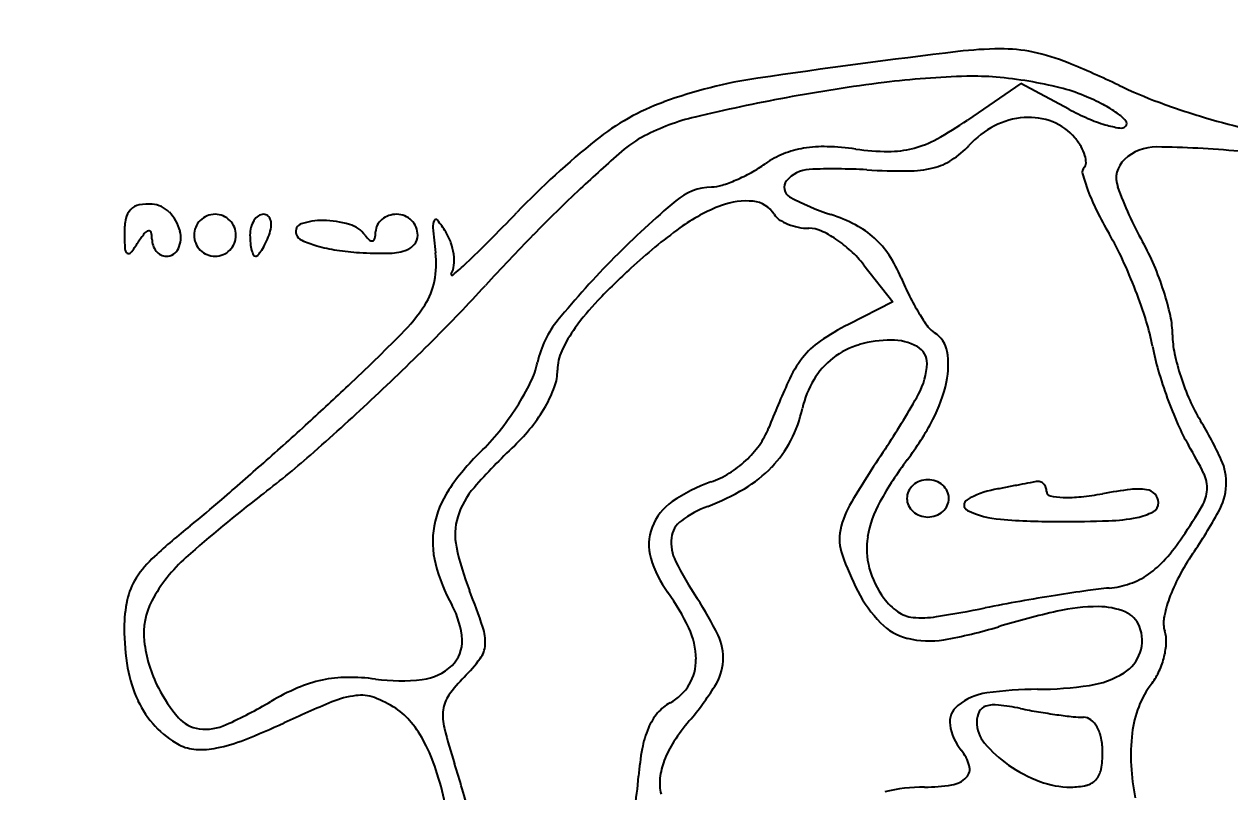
# Model space of a CAD drawing. Header units: millimetres. Extents: x 56222 to 3066687, y -650199 to -121287.
# Drawn here: x 135228.32 to 135233.98, y -182834.35 to -182830.75 of the extents above; entities that cross this region are included whole.
import ezdxf

# ---------------------------------------------------------------- set-up
doc = ezdxf.new("R2010")
doc.units = ezdxf.units.MM
doc.header["$MEASUREMENT"] = 0

msp = doc.modelspace()

# ---------------------------------------------------------------- linework, layer by layer
for p, q in [((135233.0002, -182831.0253), (135232.7493, -182831.1982)), ((135233.2254, -182831.1466), (135233.0002, -182831.0253)), ((135232.2637, -182831.8785), (135232.3994, -182832.051)), ((135232.3994, -182832.051), (135232.1914, -182832.1573))]:
    msp.add_line(p, q)
for centre, radius, start, end in [((135236.6707, -182864.277), 33.6354, 96.77042, 98.38475), ((135232.9225, -182832.7052), 1.8419, 90.6154, 96.7705), ((135232.9104, -182831.5807), 0.7173, 78.1691, 90.6155), ((135232.8632, -182831.8063), 0.9478, 67.7487, 78.1691), ((135231.4616, -182835.232), 4.6492, 64.5441, 67.7488), ((135232.093, -182833.2201), 2.243, 98.3847, 110.0423), ((135232.8463, -182834.9044), 3.9134, 91.4603, 97.1536), ((135232.778, -182832.2256), 1.2337, 85.0688, 91.4602), ((135232.7131, -182832.9782), 1.9891, 80.5998, 85.0688), ((135233.3603, -182838.9995), 8.0406, 97.1536, 100.47583), ((135232.7284, -182832.8857), 1.8953, 76.077, 80.5998), ((135232.996, -182831.8062), 0.7831, 67.3235, 76.077), ((135234.4491, -182828.9561), 2.3016, 244.5441, 249.6644), ((135231.7113, -182832.1736), 1.129, 110.0423, 128.7066), ((135233.4034, -182839.2326), 8.2776, 100.47583, 103.50111), ((135232.8388, -182832.1824), 1.1908, 62.6439, 67.3236), ((135234.8912, -182827.7634), 3.5735, 249.6644, 253.3468), ((135233.7838, -182830.1096), 1.1778, 241.696, 246.5287), ((135233.1453, -182831.59), 0.5239, 53.9993, 62.6438), ((135233.2978, -182831.3801), 0.2645, 42.2389, 53.9994), ((135231.7161, -182832.2054), 1.0507, 103.5012, 117.3444), ((135231.8016, -182829.8232), 1.67, 298.8444, 304.5755), ((135233.067, -182831.5974), 0.4182, 117.1345, 137.8553), ((135233.0418, -182831.5483), 0.3631, 94.0955, 117.1345), ((135233.0381, -182831.4962), 0.3108, 68.9209, 94.0956), ((135233.0583, -182831.4438), 0.2546, 39.6901, 68.921), ((135233.5969, -182830.5401), 0.7084, 246.5287, 253.6007), ((135233.5509, -182830.6964), 0.5456, 253.6007, 260.7798), ((135233.469, -182831.2013), 0.0341, 260.7798, 314.9999), ((135233.4813, -182831.2135), 0.0167, 314.9999, 42.2388), ((135234.8448, -182827.9183), 3.4118, 253.3468, 257.0783), ((135231.484, -182831.7566), 0.5454, 117.3443, 131.1376), ((135232.3719, -182830.8586), 0.488, 284.5196, 298.8444), ((135233.0182, -182831.477), 0.3068, 30.2857, 39.6902), ((135233.3953, -182834.2752), 3.822, 128.7066, 136.2339), ((135235.754, -182836.6448), 7.036, 131.13755, 133.2611), ((135232.052, -182831.7679), 0.4435, 99.2291, 111.9375), ((135232.0746, -182831.9069), 0.5843, 88.352, 99.2291), ((135232.0552, -182832.5815), 1.2592, 82.2263, 88.3521), ((135232.3919, -182830.1149), 1.2303, 262.2263, 269.3326), ((135232.3827, -182830.9005), 0.4446, 269.3326, 284.5196), ((135232.4558, -182831.0443), 0.406, 303.0172, 317.8553), ((135233.1137, -182831.4213), 0.1962, 17.1409, 30.2857), ((135233.6351, -182831.5416), 0.2175, 89.3509, 133.202), ((135233.5835, -182836.093), 4.7692, 84.692, 89.3508), ((135231.3792, -182830.801), 0.7349, 298.9897, 305.0085), ((135232.0459, -182831.7528), 0.4272, 111.9375, 125.0085), ((135232.5239, -182831.1491), 0.2811, 283.4705, 303.0172), ((135233.2751, -182831.3987), 0.0315, 315.0001, 0.5599), ((135233.1839, -182831.3996), 0.1227, 0.56, 17.1408), ((135233.5691, -182831.4713), 0.1211, 133.202, 199.466), ((135231.3383, -182830.7271), 0.8194, 293.4423, 298.9898), ((135232.0133, -182831.575), 0.1454, 92.5403, 141.0115), ((135232.1239, -182834.0669), 2.6398, 86.6626, 92.5403), ((135232.4579, -182828.339), 3.0978, 266.6626, 270.2167), ((135232.4676, -182830.9141), 0.5227, 270.2167, 283.4705), ((135233.3186, -182831.4422), 0.03, 135, 195.5882), ((135234.1837, -182831.2009), 0.9282, 195.5883, 200.671), ((135231.557, -182831.7839), 0.2718, 91.7022, 130.2961), ((135231.5436, -182831.3342), 0.178, 271.7022, 287.7191), ((135231.3814, -182830.8267), 0.7109, 287.719, 293.4424), ((135231.9386, -182831.5145), 0.0493, 141.0114, 241.3773), ((135235.0063, -182830.9633), 1.6455, 199.466, 209.3374), ((135236.1118, -182837.0251), 7.5581, 133.26107, 135.60645), ((135232.4724, -182830.5363), 1.1637, 241.3774, 251.7356), ((135234.2986, -182831.1575), 1.051, 200.671, 206.3879), ((135228.8838, -182831.6785), 0.0864, 135.748, 167.82), ((135228.8769, -182831.6718), 0.0768, 101.1698, 135.7479), ((135228.9058, -182831.8179), 0.2258, 85.6923, 101.1697), ((135228.9133, -182831.718), 0.1255, 44.1616, 85.6922), ((135228.8587, -182831.771), 0.2017, 15.027, 44.1616), ((135222.456, -182823.7972), 11.3257, 315.26998, 316.23392), ((135234.3394, -182835.0652), 4.5741, 130.2961, 135.2276), ((135231.8853, -182832.3708), 0.8246, 110.5877, 126.0574), ((135231.7119, -182831.9093), 0.3315, 84.3634, 110.5877), ((135231.7317, -182831.7087), 0.13, 31.7174, 84.3634), ((135235.0134, -182830.8029), 1.8489, 206.3879, 210.1331), ((135229.0963, -182831.7244), 0.3038, 167.82, 180.401), ((135229.2185, -182831.7394), 0.0991, 135, 157.376), ((135229.2185, -182831.7394), 0.0991, 112.624, 135), ((135229.218, -182831.738), 0.0976, 90.0001, 112.6241), ((135229.218, -182831.738), 0.0976, 67.3759, 89.9999), ((135229.2174, -182831.7394), 0.0991, 45, 67.376), ((135229.2174, -182831.7394), 0.0991, 22.624, 45), ((135229.4916, -182831.728), 0.1082, 147.1479, 165.6439), ((135229.4648, -182831.7107), 0.0763, 124.7237, 147.148), ((135229.4455, -182831.6829), 0.0425, 90, 124.7237), ((135229.4455, -182831.6719), 0.0315, 48.1784, 90), ((135229.4383, -182831.6801), 0.0424, 14.6819, 48.1785), ((135229.4016, -182831.6897), 0.0804, 351.8129, 14.682), ((135229.6349, -182831.7214), 0.038, 108.8821, 198.3693), ((135229.7198, -182831.9698), 0.3005, 89.043, 108.8821), ((135229.7168, -182832.1504), 0.4811, 74.0936, 89.0431), ((135229.8108, -182831.8207), 0.1384, 36.3042, 74.0936), ((135230.0566, -182831.7318), 0.0873, 129.5196, 152.2083), ((135230.0658, -182831.743), 0.1018, 108.694, 129.5196), ((135230.0709, -182831.7579), 0.1175, 90, 108.6939), ((135230.0709, -182831.7388), 0.0984, 67.5512, 90), ((135230.0706, -182831.7394), 0.099, 45.2174, 67.5513), ((135230.0711, -182831.7389), 0.0984, 22.8008, 45.2174), ((135230.302, -182831.6969), 0.0619, 154.0671, 185.3407), ((135230.2548, -182831.6739), 0.00936, 37.8559, 154.067), ((135229.7253, -182832.0854), 0.6799, 32.2187, 37.8559), ((135231.9119, -182831.5974), 0.0818, 211.7175, 236.443), ((135231.9907, -182831.4787), 0.2243, 236.4429, 248.0909), ((135232.0077, -182831.4364), 0.2698, 248.0909, 258.8694), ((135231.8613, -182832.388), 0.7863, 62.5223, 71.7356), ((135230.4847, -182831.7146), 1.6922, 180.401, 182.9973), ((135229.3536, -182832.0925), 0.5912, 142.2811, 147.1274), ((135228.9137, -182831.7522), 0.035, 104.2457, 142.281), ((135228.9076, -182831.7282), 0.0102, 15.9721, 104.2458), ((135228.8082, -182831.7566), 0.1135, 0.7018, 15.9719), ((135228.9385, -182831.7496), 0.119, 334.4393, 15.0269), ((135229.2172, -182831.7388), 0.0976, 157.3759, 179.9999), ((135229.2172, -182831.7388), 0.0976, 180.0001, 202.6241), ((135229.2187, -182831.7388), 0.0976, 0.0001, 22.6241), ((135229.2187, -182831.7388), 0.0976, 337.3759, 359.9999), ((135229.5337, -182831.7388), 0.1518, 165.644, 180), ((135229.7637, -182831.7388), 0.3817, 180, 185.6707), ((135229.0221, -182831.5664), 0.4811, 334.1118, 339.0064), ((135229.3083, -182831.6763), 0.1746, 339.0063, 351.8128), ((135229.6441, -182831.7184), 0.0477, 198.3693, 245.8095), ((135230.0517, -182831.6437), 0.1607, 216.3042, 227.2218), ((135229.8052, -182831.7204), 0.1662, 348.6352, 359.2982), ((135230.0404, -182831.7232), 0.0689, 152.2084, 179.2981), ((135230.1003, -182831.7381), 0.069, 319.5234, 360), ((135230.0731, -182831.7381), 0.0962, 0, 22.8006), ((135235.3132, -182831.2284), 5.0949, 185.3407, 186.6791), ((135230.0858, -182831.8583), 0.2538, 19.6041, 32.2187), ((135237.3911, -182838.2775), 9.3484, 135.60633, 137.60613), ((135232.921, -182833.7933), 2.5841, 126.0574, 132.6609), ((135232.0055, -182831.4475), 0.2585, 258.8695, 270), ((135232.0055, -182831.8446), 0.1386, 65.896, 89.9999), ((135231.8681, -182832.1517), 0.4751, 56.263, 65.8959), ((135232.0255, -182832.0722), 0.4303, 48.0549, 62.5224), ((135232.1423, -182832.4694), 1.4708, 24.7621, 30.1332), ((135228.2694, -182831.3918), 0.6997, 322.2445, 327.1274), ((135229.0237, -182831.754), 0.1021, 180.7019, 198.6173), ((135229.008, -182831.7593), 0.0854, 198.6174, 219.0852), ((135228.9883, -182831.7735), 0.0638, 269.9999, 334.4393), ((135229.2185, -182831.7383), 0.0991, 202.624, 225), ((135229.2174, -182831.7383), 0.0991, 315, 337.376), ((135229.5884, -182831.7562), 0.2056, 185.6708, 194.6819), ((135229.1846, -182831.6453), 0.3005, 327.148, 334.1118), ((135229.8497, -182831.2608), 0.5494, 245.8096, 253.7338), ((135229.8997, -182831.0892), 0.7281, 253.7339, 261.2842), ((135229.953, -182831.7504), 0.0153, 227.2217, 288.4349), ((135229.9529, -182831.75), 0.0157, 288.435, 348.6353), ((135230.0834, -182831.7236), 0.0912, 286.694, 319.5233), ((135230.0673, -182831.8648), 0.2734, 7.6741, 19.6042), ((135227.7836, -182829.0748), 3.8267, 313.105, 315.27), ((135231.8121, -182832.2355), 0.5758, 47.2788, 56.263), ((135232.0398, -182832.0564), 0.409, 33.1523, 48.055), ((135232.6119, -182832.3091), 1.1013, 22.9955, 29.3374), ((135228.8204, -182831.8018), 0.0257, 182.9973, 235.0639), ((135228.8128, -182831.8127), 0.0124, 235.0638, 322.2444), ((135228.9967, -182831.7684), 0.0709, 219.0852, 241.7971), ((135228.9883, -182831.7841), 0.0531, 241.7969, 270), ((135229.2185, -182831.7383), 0.0991, 225, 247.376), ((135229.218, -182831.7396), 0.0976, 247.3759, 269.9999), ((135229.218, -182831.7396), 0.0976, 270.0001, 292.6241), ((135229.2174, -182831.7383), 0.0991, 292.624, 315), ((135229.5144, -182831.7756), 0.129, 194.6819, 205.3831), ((135229.4078, -182831.8262), 0.011, 205.383, 270), ((135229.4078, -182831.8213), 0.0159, 270, 320.1159), ((135229.2398, -182831.6809), 0.2348, 320.1158, 327.1479), ((135229.9603, -182830.6938), 1.1281, 261.2842, 266.7229), ((135230.0081, -182829.8591), 1.9642, 266.7228, 270.6288), ((135230.0265, -182831.5339), 0.2893, 270.6288, 286.6941), ((135229.8192, -182831.8718), 0.4366, 349.1802, 6.6791), ((135230.1088, -182831.8592), 0.2316, 354.8249, 7.6741), ((135234.0413, -182834.7695), 4.1542, 135.2277, 140.6853), ((135231.8181, -182832.229), 0.5669, 38.1886, 47.2787), ((135231.8341, -182832.1907), 0.6547, 22.6765, 33.1522), ((135231.2411, -182832.8851), 2.4633, 21.1119, 24.7622), ((135230.2414, -182831.8713), 0.0984, 330.4703, 354.8249), ((135229.4679, -182830.8744), 1.3618, 309.4833, 313.1051), ((135233.5055, -182834.4276), 3.4466, 132.6608, 136.2768), ((135232.3002, -182832.4413), 1.4398, 17.8081, 22.9955), ((135229.9405, -182831.895), 0.3132, 326.731, 349.1803), ((135230.331, -182831.922), 0.00451, 150.4701, 309.4832), ((135233.6863, -182831.4168), 1.3527, 202.6765, 206.7081), ((135224.7675, -182826.7531), 7.7444, 314.96581, 317.60611), ((135233.488, -182831.5166), 1.1307, 206.7081, 211.3198), ((135231.3318, -182832.8501), 2.3661, 17.4279, 21.1119), ((135232.4335, -182832.3985), 1.2998, 12.4894, 17.808), ((135229.4801, -182831.5929), 0.8638, 315.1476, 326.731), ((135231.8699, -182832.8633), 1.1834, 136.2768, 144.3022), ((135231.1896, -182832.4342), 0.4682, 140.6853, 167.8691), ((135233.3537, -182831.5983), 0.9735, 211.3198, 215.836), ((135232.6425, -182832.4387), 0.9923, 10.3763, 17.4279), ((135233.2956, -182832.2076), 0.4168, 0.0748, 12.4894), ((135231.4499, -182832.5616), 0.6663, 144.3023, 155.0966), ((135232.756, -182833.2614), 1.2401, 117.0834, 124.2678), ((135232.6537, -182832.1038), 0.1101, 215.836, 238.2826), ((135232.5286, -182832.3063), 0.1279, 9.6507, 58.2826), ((135222.1767, -182824.3271), 11.1658, 313.36698, 315.1477), ((135221.4235, -182823.4051), 12.4764, 313.1187, 314.96587), ((135232.259, -182832.532), 0.3574, 124.2679, 142.4066), ((135232.3494, -182832.6157), 0.3786, 106.4581, 127.5849), ((135232.3918, -182832.7593), 0.5284, 90, 106.458), ((135232.3918, -182832.4889), 0.258, 61.6135, 90), ((135234.1294, -182832.2065), 0.417, 180.0748, 192.1667), ((135231.0424, -182832.3724), 0.2171, 155.0966, 180), ((135232.4733, -182832.3382), 0.0867, 357.903, 61.6135), ((135232.2845, -182832.3478), 0.3755, 347.8386, 9.6507), ((135234.7476, -182832.0532), 1.1478, 190.3762, 196.2312), ((135234.7923, -182832.0636), 1.0951, 192.1667, 198.0476), ((135230.3412, -182832.2518), 0.3995, 333.6324, 347.869), ((135232.4215, -182832.6571), 0.5625, 142.4067, 155.7913), ((135232.339, -182832.6022), 0.3616, 127.5849, 149.2801), ((135232.2392, -182832.3296), 0.3209, 331.1097, 357.9029), ((135230.5956, -182832.3724), 0.2298, 340.0709, 0), ((135232.4173, -182832.6487), 0.4527, 149.2801, 167.6124), ((135235.6356, -182831.7947), 2.0726, 196.2311, 199.9928), ((135234.8751, -182832.0366), 1.1822, 198.0476, 203.8044), ((135219.8233, -182821.8355), 14.5931, 312.35588, 313.36703), ((135229.6112, -182831.8899), 1.2143, 327.4168, 333.6323), ((135230.252, -182832.2478), 0.5953, 330.2795, 340.0709), ((135236.6412, -182834.5542), 5.189, 155.7913, 158.4046), ((135231.9674, -182832.2794), 0.6999, 332.3294, 347.8386), ((135221.8474, -182823.8579), 11.8562, 311.25411, 313.11871), ((135229.4994, -182830.8177), 3.4502, 326.4173, 331.1097), ((135235.5938, -182831.8099), 2.0281, 199.9928, 203.7738), ((135234.5446, -182832.1824), 0.8209, 203.8044, 211.3707), ((135229.494, -182831.8151), 1.3533, 321.3834, 327.4169), ((135230.1217, -182832.1734), 0.7453, 321.4046, 330.2794), ((135231.369, -182832.4184), 0.6206, 332.7874, 347.6125), ((135215.8389, -182817.4654), 20.507, 311.57237, 312.35595), ((135230.0148, -182832.0881), 0.8821, 313.5833, 321.4046), ((135231.4672, -182832.5062), 0.3755, 324.5275, 338.4045), ((135231.3841, -182831.9736), 1.3585, 322.8875, 332.3293), ((135234.5898, -182832.2522), 0.9311, 203.7738, 210.5412), ((135232.3169, -182833.5406), 1.7882, 24.7139, 31.3707), ((135229.7281, -182832.002), 1.0538, 314.105, 321.3835), ((135231.4532, -182832.4618), 0.5259, 316.0019, 332.7874), ((135231.2112, -182833.5322), 1.0772, 134.105, 146.3147), ((135232.7113, -182834.9214), 3.0292, 133.5833, 138.756), ((135231.3794, -182832.4436), 0.4834, 313.0433, 324.5274), ((135238.876, -182837.0435), 7.8051, 146.41737, 148.72929), ((135232.1397, -182833.6977), 1.9137, 25.9726, 30.5412), ((135216.8824, -182818.6418), 18.9344, 310.78029, 311.57235), ((135226.6906, -182829.3797), 4.5113, 307.4182, 311.2541), ((135231.3694, -182832.4329), 0.498, 301.726, 313.0432), ((135233.7982, -182833.8001), 1.6687, 142.8875, 150.9871), ((135233.7104, -182832.8992), 0.2541, 356.6284, 24.7139), ((135231.4021, -182832.4858), 0.4359, 289.2186, 301.726), ((135231.3881, -182832.3989), 0.6164, 300.6754, 316.0019), ((135233.7271, -182832.9245), 0.148, 356.2503, 25.9726), ((135230.7167, -182833.1725), 0.3765, 138.756, 162.7852), ((135231.7933, -182833.608), 0.7526, 109.2187, 124.7464), ((135231.1356, -182831.9732), 1.1113, 290.8168, 300.6754), ((135232.5541, -182832.9797), 0.0897, 131.6334, 154.4987), ((135232.5605, -182832.9868), 0.0992, 110.0359, 131.6336), ((135232.564, -182832.9967), 0.1097, 89.9999, 110.0357), ((135232.564, -182832.9967), 0.1097, 69.9643, 90.0001), ((135232.5676, -182832.9868), 0.0992, 48.3664, 69.9641), ((135232.574, -182832.9797), 0.0897, 25.5013, 48.3666), ((135232.9536, -182833.3378), 0.412, 100.9021, 119.9402), ((135241.922, -182879.9004), 47.8304, 100.82883, 100.90217), ((135241.0321, -182875.2477), 43.0934, 100.74965, 100.82895), ((135240.3327, -182871.5634), 39.3432, 100.67523, 100.74971), ((135233.8285, -182837.0594), 4.2316, 100.2914, 100.6751), ((135233.0798, -182832.9358), 0.0406, 73.5361, 100.2913), ((135233.0803, -182832.934), 0.0387, 45.7923, 73.5364), ((135233.0763, -182832.9381), 0.0444, 20.2197, 45.7921), ((135233.061, -182832.9438), 0.0608, 0, 20.2198), ((135233.7961, -182835.2052), 2.2899, 97.036, 100.3628), ((135233.5486, -182833.2005), 0.27, 80.9897, 97.036), ((135233.5799, -182833.0031), 0.0702, 43.5776, 80.9897), ((135233.6755, -182832.8972), 0.2891, 330.9331, 356.6284), ((135233.1421, -182837.8123), 6.1062, 127.41822, 131.68283), ((135225.442, -182828.5651), 5.8295, 308.87506, 310.78022), ((135230.6909, -182833.1854), 0.4519, 146.3146, 169.6776), ((135231.5141, -182833.2055), 0.2627, 124.7464, 158.7805), ((135232.5431, -182832.9745), 0.0775, 154.4987, 180.0001), ((135232.5431, -182832.9745), 0.0775, 179.9999, 205.5012), ((135232.5849, -182832.9745), 0.0775, 359.9999, 25.5013), ((135232.5849, -182832.9745), 0.0775, 334.4988, 0.0001), ((135232.7622, -182833.0055), 0.0285, 119.9403, 244.2193), ((135233.1412, -182832.9438), 0.0195, 180, 259.1337), ((135233.2121, -182832.5747), 0.3953, 259.1335, 268.0774), ((135233.2198, -182832.3433), 0.6268, 268.0774, 275.832), ((135233.1529, -182831.6879), 1.2857, 275.832, 280.3628), ((135233.5893, -182832.9942), 0.0573, 360, 43.5775), ((135233.704, -182832.923), 0.1711, 329.5022, 356.2502), ((135231.7165, -182833.501), 0.5232, 110.8167, 126.2899), ((135232.5526, -182833.2032), 0.4069, 148.7293, 168.5642), ((135232.7893, -182833.2406), 0.5151, 150.9872, 170.4322), ((135232.5541, -182832.9692), 0.0897, 205.5013, 228.3666), ((135232.5605, -182832.9621), 0.0992, 228.3665, 249.9642), ((135232.5676, -182832.9621), 0.0992, 290.0358, 311.6335), ((135232.574, -182832.9692), 0.0897, 311.6334, 334.4987), ((135232.9377, -182832.6421), 0.432, 244.2193, 265.5756), ((135233.4966, -182832.8106), 0.2584, 281.0399, 298.8687), ((135233.5979, -182832.9942), 0.0487, 298.8686, 359.9999), ((135231.344, -182831.5329), 2.91, 326.1112, 329.5022), ((135231.6685, -182831.7816), 2.5853, 325.8032, 330.9331), ((135231.2637, -182835.7864), 3.4463, 128.875, 132.5311), ((135230.6249, -182833.1441), 0.2804, 162.7852, 192.0963), ((135231.4756, -182833.1729), 0.1161, 126.2898, 173.5272), ((135232.564, -182832.9523), 0.1097, 249.9642, 270), ((135232.564, -182832.9523), 0.1097, 270, 290.0358), ((135233.1873, -182829.4159), 3.6679, 265.5757, 270), ((135233.1873, -182826.9984), 6.0854, 270.00001, 272.11761), ((135233.3802, -182832.2136), 0.8667, 272.1176, 281.04), ((135230.6535, -182833.1786), 0.4139, 169.6775, 194.3315), ((135231.4782, -182833.1915), 0.2242, 158.7805, 196.3926), ((135231.5543, -182833.1819), 0.1953, 173.5271, 206.8218), ((135232.3705, -182833.1664), 0.2211, 168.5642, 199.1084), ((135232.6128, -182833.2109), 0.3361, 170.4322, 195.6322), ((135232.9469, -182832.6095), 0.9792, 318.447, 326.1112), ((135231.6301, -182832.9286), 1.3084, 192.0963, 201.4455), ((135229.2889, -182833.6337), 0.525, 132.531, 147.2075), ((135229.5697, -182833.8003), 0.7342, 131.6828, 151.9669), ((135231.7615, -182833.1082), 0.5195, 196.3925, 216.4767), ((135232.924, -182832.4893), 1.7302, 206.8218, 213.5154), ((135233.3909, -182832.8129), 1.3009, 199.1084, 207.3444), ((135233.3387, -182832.9569), 0.4556, 304.8652, 318.447), ((135234.741, -182833.8694), 1.1294, 145.8032, 152.0828), ((135231.0529, -182833.0765), 0.8262, 194.3314, 209.0319), ((135232.7143, -182833.1825), 0.4415, 195.6323, 216.1749), ((135229.1058, -182833.5157), 0.3071, 147.2075, 167.9102), ((135233.3806, -182832.9968), 0.4004, 274.9109, 289.2546), ((135233.3947, -182833.0372), 0.3577, 289.2547, 304.8651), ((135234.4545, -182833.7176), 0.8052, 152.0828, 160.1749), ((135226.7681, -182834.8385), 3.9152, 18.7614, 21.4455), ((135230.5865, -182833.9769), 0.9417, 24.7448, 36.4767), ((135232.7945, -182833.1213), 0.6296, 207.3443, 224.0305), ((135232.5867, -182833.2757), 0.2835, 216.1749, 234.5958), ((135234.7254, -182843.1955), 9.8895, 99.08518, 100.07181), ((135234.5588, -182842.1538), 8.8347, 98.09788, 99.08519), ((135233.5706, -182835.2085), 1.8194, 94.911, 98.0978), ((135229.4219, -182833.5835), 0.6304, 167.9102, 180), ((135229.2093, -182833.6084), 0.3259, 151.9669, 186.3342), ((135229.9988, -182833.6616), 0.3795, 3.5561, 29.0318), ((135230.2909, -182834.2331), 1.428, 25.571, 33.5155), ((135231.5052, -182826.7518), 6.8666, 279.20853, 281.15448), ((135234.5238, -182842.0609), 8.7372, 100.07178, 101.15443), ((135233.3644, -182834.3608), 0.8778, 90.036, 102.693), ((135233.3641, -182833.8172), 0.3342, 67.9227, 90.036), ((135234.2584, -182833.6469), 0.5967, 160.1749, 169.2179), ((135232.5084, -182833.386), 0.1482, 234.5958, 264.5155), ((135232.5353, -182833.1058), 0.4297, 264.5154, 279.2086), ((135234.0288, -182837.3107), 3.9015, 102.6929, 106.8751), ((135233.4439, -182833.6203), 0.1217, 20.9936, 67.9226), ((135233.7976, -182833.5592), 0.1276, 169.2178, 197.6088), ((135229.8893, -182833.5835), 1.0978, 180.0001, 189.8299), ((135230.2727, -182833.648), 0.2139, 356.4764, 18.7614), ((135231.1065, -182833.7373), 0.3692, 1.1375, 24.7448), ((135232.5326, -182833.3745), 0.2653, 224.0305, 255.848), ((135232.2724, -182831.5206), 2.149, 279.8187, 286.875), ((135233.3885, -182833.6416), 0.1811, 341.6258, 20.9936), ((135233.5283, -182833.6446), 0.1549, 357.4282, 17.6088), ((135229.5109, -182833.575), 0.6294, 186.3342, 207.3444), ((135230.2228, -182833.6477), 0.155, 313.9155, 3.5561), ((135230.3642, -182833.6537), 0.1223, 323.362, 356.4765), ((135231.3582, -182833.7224), 0.2448, 356.2874, 25.5711), ((135232.5686, -182833.2318), 0.4124, 255.8481, 279.8186), ((135233.3425, -182833.6363), 0.3408, 346.2375, 357.4281), ((135233.3924, -182833.6428), 0.177, 301.5889, 341.6258), ((135233.3047, -182833.627), 0.3798, 335.5421, 346.2376), ((135229.402, -182833.6679), 0.6032, 189.8299, 205.2198), ((135230.1628, -182833.5854), 0.2415, 276.5711, 313.9154), ((135229.83, -182833.2564), 0.788, 315, 323.3619), ((135231.2524, -182833.7344), 0.2232, 329.1484, 1.1374), ((135231.3521, -182833.722), 0.251, 327.4898, 356.2874), ((135229.849, -182834.4299), 0.6155, 102.0741, 113.347), ((135229.8431, -182834.4024), 0.5875, 90.492, 102.074), ((135229.8462, -182834.7569), 0.942, 82.3606, 90.4921), ((135230.0891, -182832.9456), 0.8855, 262.3606, 276.571), ((135230.8662, -182834.2925), 0.6773, 135, 144.4338), ((135233.2587, -182833.4254), 0.4323, 278.5379, 301.589), ((135233.3738, -182833.6585), 0.3039, 322.9005, 335.5421), ((135229.6055, -182833.5261), 0.7358, 207.3443, 220.5593), ((135230.0495, -182834.8944), 1.1215, 113.347, 120.5412), ((135231.2442, -182833.7294), 0.2328, 298.155, 329.1484), ((135230.2737, -182833.0348), 1.5297, 319.9213, 327.4898), ((135232.8812, -182834.169), 0.2838, 98.1727, 128.5406), ((135233.0788, -182835.5451), 1.6739, 90, 98.1727), ((135233.0788, -182832.2275), 1.6436, 270, 278.5379), ((135233.9966, -182834.1294), 0.4769, 142.9006, 173.6958), ((135229.2814, -182833.7247), 0.4699, 205.2197, 222.935), ((135228.3567, -182832.0253), 2.2097, 294.4384, 300.5412), ((135232.3644, -182840.1922), 6.7791, 112.53503, 114.59899), ((135229.9358, -182834.3393), 0.4424, 97.4018, 112.535), ((135229.9027, -182834.0839), 0.1849, 70.0874, 97.4017), ((135229.8009, -182834.365), 0.4838, 56.7662, 70.0873), ((135230.4351, -182833.9843), 0.1474, 144.4337, 173.686), ((135231.4481, -182834.1106), 0.1995, 118.1549, 139.9837), ((135232.7665, -182834.025), 0.0997, 128.5405, 188.3388), ((135232.8512, -182833.9998), 0.0518, 106.7966, 152.5507), ((135232.8781, -182834.089), 0.145, 83.4074, 106.7967), ((135232.748, -182835.2147), 1.2782, 78.6901, 83.4074), ((135229.1621, -182833.9055), 0.1522, 220.5592, 263.039), ((135229.8901, -182834.2288), 0.321, 39.0693, 56.7661), ((135230.531, -182833.9949), 0.2439, 173.6861, 194.3874), ((135231.5111, -182834.1634), 0.2816, 139.9836, 156.8403), ((135232.8963, -182834.0232), 0.1027, 152.5508, 180.0001), ((135233.5639, -182831.1353), 2.882, 258.69, 260.4107), ((135233.5786, -182831.0482), 2.9703, 260.4107, 262.0929), ((135233.5326, -182831.3793), 2.6361, 262.0928, 263.7569), ((135233.2939, -182833.5613), 0.4411, 263.757, 270), ((135233.2939, -182834.0606), 0.0583, 52.2646, 90), ((135229.2527, -182833.7514), 0.4308, 222.935, 241.845), ((135229.1725, -182833.8205), 0.2379, 263.0389, 294.4384), ((135227.9533, -182830.557), 3.8178, 291.5506, 294.599), ((135229.7033, -182834.3804), 0.5615, 27.4269, 39.0693), ((135233.1429, -182833.3249), 2.9404, 194.3875, 197.7304), ((135231.6693, -182834.2311), 0.4537, 156.8403, 169.7002), ((135232.2045, -182834.6594), 0.9937, 139.9213, 146.8842), ((135232.9031, -182834.005), 0.2377, 188.339, 219.6901), ((135232.9509, -182834.0232), 0.1572, 180, 219.9033), ((135233.2622, -182834.1016), 0.1102, 28.8109, 52.2646), ((135233.1996, -182834.1361), 0.1816, 11.1032, 28.8108), ((135229.0639, -182833.3692), 0.7942, 281.7829, 291.5505), ((135229.4618, -182834.5058), 0.8337, 18.0019, 27.427), ((135231.7729, -182834.3779), 0.4784, 146.8843, 158.9143), ((135233.0453, -182834.1664), 0.3388, 360, 11.1032), ((135234.475, -182834.1823), 0.9582, 173.6958, 191.9719), ((135229.1408, -182833.9604), 0.1937, 241.8451, 266.4734), ((135229.1514, -182833.7888), 0.3656, 266.4734, 281.783), ((135232.426, -182834.3686), 1.2229, 169.7001, 175.8355), ((135232.5667, -182834.2842), 0.1994, 15.8569, 39.6902), ((135233.2702, -182833.7562), 0.5734, 219.9033, 235.1458), ((135232.9314, -182834.1664), 0.4528, 349.6908, 0), ((135225.7421, -182835.6911), 4.8295, 16.2645, 17.7304), ((135231.6336, -182834.3242), 0.3291, 158.9144, 173.6717), ((135232.7039, -182834.2452), 0.0568, 315.3641, 15.8569), ((135233.3242, -182833.6787), 0.6679, 235.1458, 249.4673), ((135228.5223, -182834.811), 1.8215, 12.7478, 18.0018), ((135229.8466, -182834.1808), 1.3634, 349.0933, 355.8355), ((135231.5186, -182834.3114), 0.2134, 173.6717, 194.0893), ((135232.6564, -182834.1983), 0.1235, 279.0869, 315.364), ((135233.2802, -182834.2298), 0.0983, 317.6666, 349.6909), ((135224.0826, -182836.1752), 6.5582, 15.09914, 16.26453), ((135232.5488, -182835.1201), 0.7897, 90, 103.7174), ((135232.5488, -182833.5254), 0.805, 270, 279.0869), ((135233.2347, -182833.9175), 0.4129, 249.4674, 270), ((135233.2347, -182834.0018), 0.3285, 269.9999, 282.9053), ((135233.2888, -182834.2376), 0.0867, 282.9053, 317.6665)]:
    msp.add_arc(centre, radius, start, end)

doc.saveas('drawing.dxf')
